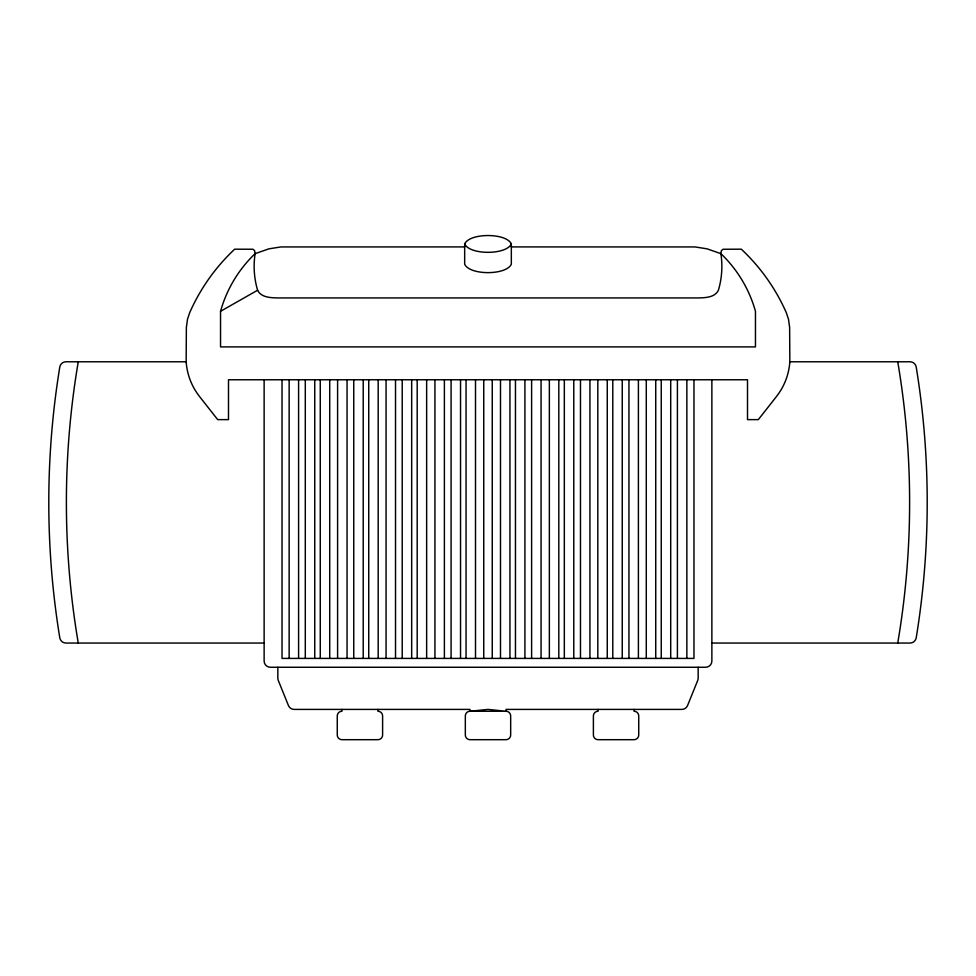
<?xml version="1.0" encoding="UTF-8"?>
<svg xmlns="http://www.w3.org/2000/svg" width="976" height="976" viewBox="0 0 976 976"><rect width="100%" height="100%" fill="white"/><g stroke="black" fill="none" stroke-linecap="round" stroke-linejoin="round"><path stroke-width="1.46" d="M464.674 243.939C469.688 232.739 506.312 232.739 511.326 243.939L511.326 264.228C506.19 275.427 469.798 275.427 464.674 264.228L464.674 243.939C469.688 255.126 506.312 255.126 511.326 243.939M511.326 246.916L694.985 246.94L706.978 248.807L720.886 253.65A126.868 126.868 0 0 1 755.461 311.307L755.461 346.895L220.539 346.895L220.539 311.307L257.591 290.238A84.57 84.57 0 0 1 255.114 253.65L254.565 250.588L252.894 249.246L234.679 249.185A194.309 194.309 0 0 0 189.661 312.747L187.502 319.213L186.367 327.387L186.16 361.779A63.208 63.208 0 0 0 199.519 396.5L217.672 419.619L228.494 419.619L228.494 379.762L747.506 379.762L747.506 419.619L758.328 419.619L776.481 396.5A63.208 63.208 0 0 0 789.84 361.779L789.633 327.387L788.498 319.213L786.339 312.747A194.309 194.309 0 0 0 741.321 249.185L723.057 249.258L721.41 250.637L720.886 253.565A84.57 84.57 0 0 1 718.409 290.238C714.92 297.497 705.441 297.753 698.462 297.936L277.538 297.936C270.559 297.753 261.08 297.497 257.591 290.238M464.674 246.916L281.015 246.94L269.022 248.807L255.114 253.65A126.868 126.868 0 0 0 220.539 311.307M186.16 361.779L65.965 361.779A6.259 6.259 0 0 0 59.792 367.025A838.921 838.921 0 0 0 59.792 637.804A6.259 6.259 0 0 0 65.965 643.05L264.13 643.05M789.84 361.779L910.035 361.779A6.259 6.259 0 0 1 916.208 367.025A838.921 838.921 0 0 1 916.208 637.804A6.259 6.259 0 0 1 910.035 643.05L711.87 643.05M711.87 379.762L711.87 661.008A6.259 6.259 0 0 1 705.611 667.267L270.389 667.267A6.259 6.259 0 0 1 264.13 661.008L264.13 379.762M698.169 667.267L698.169 678.076A6.259 6.259 0 0 1 697.718 680.418L687.58 705.489A6.259 6.259 0 0 1 681.785 709.406L506.019 709.406L506.019 711.248A4.648 4.648 0 0 1 510.668 715.908L510.668 735.038A4.648 4.648 0 0 1 506.019 739.686L469.981 739.686A4.648 4.648 0 0 1 465.332 735.038L465.332 715.908A4.648 4.648 0 0 1 469.981 711.248L488 709.406L506.019 711.248L469.981 711.248L469.981 709.406L294.215 709.406A6.259 6.259 0 0 1 288.42 705.489L278.282 680.418A6.259 6.259 0 0 1 277.831 678.076L277.831 667.267M693.973 379.762L693.973 658.41L282.027 658.41L282.027 379.762M686.86 379.762L686.86 658.41M677.405 379.762L677.405 658.41M670.707 379.762L670.707 658.41M661.252 379.762L661.252 658.41M655.738 379.762L655.738 658.41M646.283 379.762L646.283 658.41M638.402 379.762L638.402 658.41M634.083 709.406L634.083 711.248A4.648 4.648 0 0 1 638.731 715.908L638.731 735.038A4.648 4.648 0 0 1 634.083 739.686L598.044 739.686A4.648 4.648 0 0 1 593.396 735.038L593.396 715.908A4.648 4.648 0 0 1 598.044 711.248L598.044 709.406M628.947 379.762L628.947 658.41M622.249 379.762L622.249 658.41M612.782 379.762L612.782 658.41M607.267 379.762L607.267 658.41M597.812 379.762L597.812 658.41M589.931 379.762L589.931 658.41M580.476 379.762L580.476 658.41M573.778 379.762L573.778 658.41M564.323 379.762L564.323 658.41M558.809 379.762L558.809 658.41M549.354 379.762L549.354 658.41M541.07 379.762L541.07 658.41M531.615 379.762L531.615 658.41M524.917 379.762L524.917 658.41M515.462 379.762L515.462 658.41M509.948 379.762L509.948 658.41M500.493 379.762L500.493 658.41M492.246 379.762L492.246 658.41M483.754 379.762L483.754 658.41M475.507 379.762L475.507 658.41M466.052 379.762L466.052 658.41M460.538 379.762L460.538 658.41M451.083 379.762L451.083 658.41M444.385 379.762L444.385 658.41M434.93 379.762L434.93 658.41M426.646 379.762L426.646 658.41M417.191 379.762L417.191 658.41M411.677 379.762L411.677 658.41M402.222 379.762L402.222 658.41M395.524 379.762L395.524 658.41M386.069 379.762L386.069 658.41M378.188 379.762L378.188 658.41M377.956 709.406L377.956 711.248A4.648 4.648 0 0 1 382.604 715.908L382.604 735.038A4.648 4.648 0 0 1 377.956 739.686L341.917 739.686A4.648 4.648 0 0 1 337.269 735.038L337.269 715.908A4.648 4.648 0 0 1 341.917 711.248L341.917 709.406M368.733 379.762L368.733 658.41M363.218 379.762L363.218 658.41M353.751 379.762L353.751 658.41M347.053 379.762L347.053 658.41M337.598 379.762L337.598 658.41M329.717 379.762L329.717 658.41M320.262 379.762L320.262 658.41M314.748 379.762L314.748 658.41M305.293 379.762L305.293 658.41M298.595 379.762L298.595 658.41M289.14 379.762L289.14 658.41M78.263 643.05A838.921 838.921 0 0 1 78.263 361.779M897.737 361.779A838.921 838.921 0 0 1 897.737 643.05"/></g></svg>
